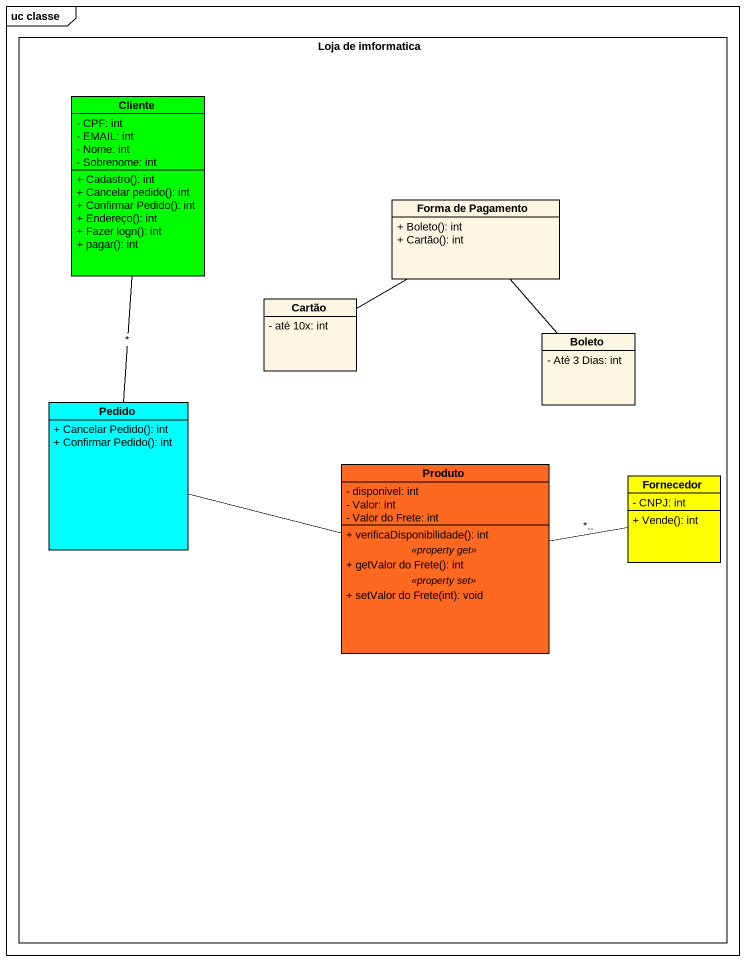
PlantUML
@startuml
mainframe uc classe
hide circle
hide empty members
skinparam classAttributeIconSize 0
rectangle "Loja de imformatica" as Loja_de_imformatica {
  class Cliente #00FF00 {
    - CPF: int
    - EMAIL: int
    - Nome: int
    - Sobrenome: int
    + Cadastro(): int
    + Cancelar pedido(): int
    + Confirmar Pedido(): int
    + Endereço(): int
    + Fazer logn(): int
    + pagar(): int
  }
  class "Forma de Pagamento" as Forma_de_Pagamento {
    + Boleto(): int
    + Cartão(): int
  }
  class Cartão {
    - até 10x: int
  }
  class Boleto {
    - Até 3 Dias: int
  }
  class Pedido #00FFFF {
    + Cancelar Pedido(): int
    + Confirmar Pedido(): int
  }
  class Produto #FF6820 {
    - disponivel: int
    - Valor: int
    - Valor do Frete: int
    --
    + verificaDisponibilidade(): int
    .. <<property get>> ..
    + getValor do Frete(): int
    .. <<property set>> ..
    + setValor do Frete(int): void
  }
  class Fornecedor #FFFF00 {
    - CNPJ: int
    + Vende(): int
  }
}
Cliente -- Pedido : *
Cartão -right- Forma_de_Pagamento
Boleto -up- Forma_de_Pagamento
Pedido -right- Produto
Produto -right- Fornecedor : *..
@enduml
